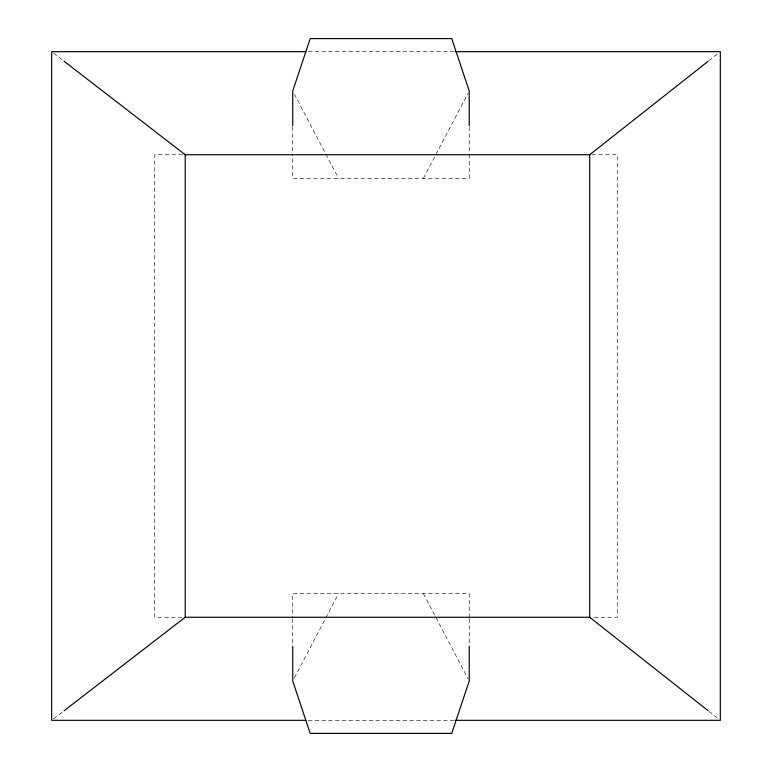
<?xml version="1.0" encoding="UTF-8"?>
<svg xmlns="http://www.w3.org/2000/svg" width="772" height="772" viewBox="0 0 772 772"><rect width="100%" height="100%" fill="white"/><g stroke="black" fill="none" stroke-linecap="round" stroke-linejoin="round"><path stroke-width="0.58" stroke-dasharray="3.86 2.9" d="M423.394 178.371L468.112 93.142M294.393 677.787L338.561 593.629M708.966 60.641L718.423 53.172M53.586 718.848L63.121 711.485M308.289 51.676L454.071 51.676M182.559 154.738L154.738 154.738L154.738 617.262L182.559 617.262M591.97 154.738L617.262 154.738L617.262 617.262L591.97 617.262M308.289 720.324L454.071 720.324M53.586 53.152L63.121 60.515M708.966 711.359L718.423 718.828M294.393 94.213L338.561 178.371M423.394 593.629L468.112 678.858M469.231 126.917L469.231 153.242M469.231 154.439L469.231 178.371L292.723 178.371L292.723 154.439M469.231 617.561L469.231 593.629L292.723 593.629L292.723 617.561M469.231 618.758L469.231 645.083M292.723 126.917L292.723 153.242M292.723 618.758L292.723 645.083"/><path stroke-width="1.16" d="M64.076 61.249L185.203 154.738L589.692 154.738L708.011 61.384M64.076 710.751L185.203 617.262L589.692 617.262L708.011 710.616M305.886 51.676L51.676 51.676L51.676 720.324L305.886 720.324M455.277 51.676L720.324 51.676L720.324 720.324L455.277 720.324M589.692 154.738L589.692 617.262M469.231 125.72L469.231 91.019L451.755 38.6L310.199 38.6L292.723 91.019L292.723 125.72M469.231 646.28L469.231 680.981L451.755 733.4L310.199 733.4L292.723 680.981L292.723 646.28M185.203 154.738L185.203 617.262"/></g></svg>
